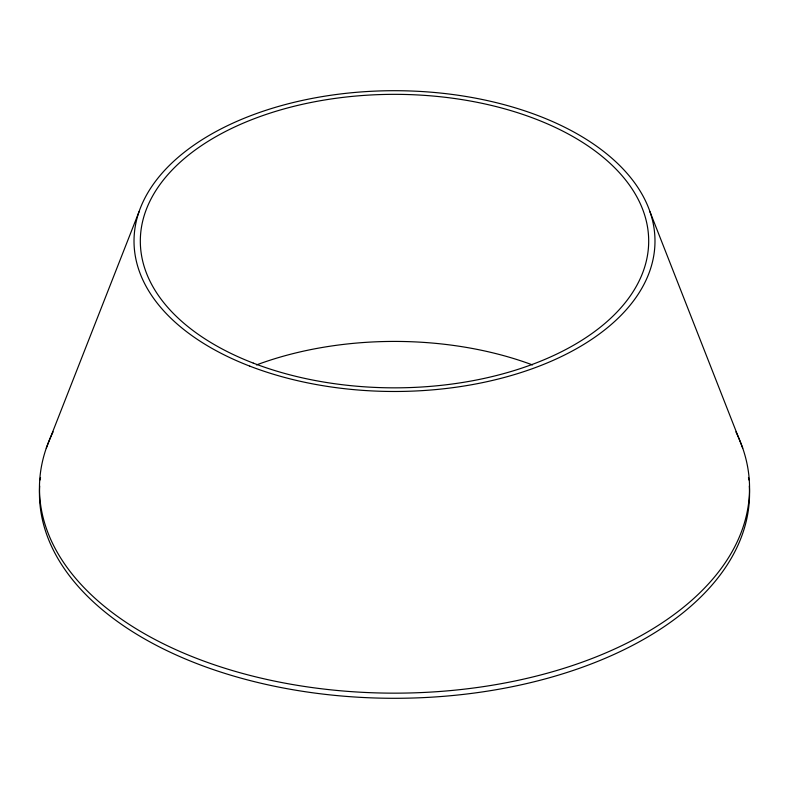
<?xml version="1.0" encoding="UTF-8"?>
<svg xmlns="http://www.w3.org/2000/svg" width="789" height="789" viewBox="0 0 789 789"><rect width="100%" height="100%" fill="white"/><g stroke="black" fill="none" stroke-linecap="round" stroke-linejoin="round"><path stroke-width="1.18" d="M46.275 448.172L139.022 211.748M649.978 211.748L742.725 448.172M749.323 485.994A355.05 204.982 0 0 1 394.5 698.295A355.05 204.982 0 0 1 39.677 485.994M40.209 479.909A355.05 204.982 0 0 1 40.515 477.473M748.485 477.473A355.05 204.982 0 0 1 748.791 479.909M256.494 364.932A254.186 146.754 0 0 1 532.506 364.932M735.9 431.879A355.05 204.982 0 0 1 394.5 693.156A355.05 204.982 0 0 1 53.1 431.879M249.778 366.135A260.488 150.393 0 0 0 654.426 250.932A260.488 150.393 0 0 0 279.286 106.209A260.488 150.393 0 0 0 249.778 366.135M253.279 363.108A254.186 146.754 0 0 0 648.144 250.695A254.186 146.754 0 0 0 282.077 109.474A254.186 146.754 0 0 0 253.279 363.108"/></g></svg>
